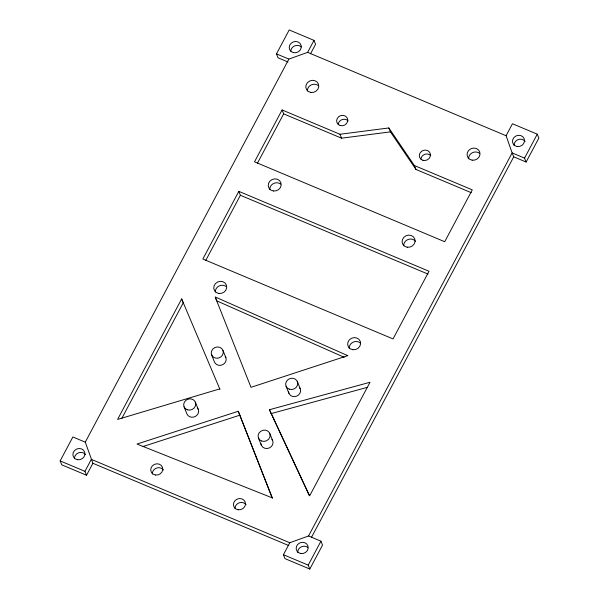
<?xml version="1.0" encoding="UTF-8"?>
<svg xmlns="http://www.w3.org/2000/svg" width="599" height="599" viewBox="0 0 599 599"><rect width="100%" height="100%" fill="white"/><g stroke="black" fill="none" stroke-linecap="round" stroke-linejoin="round"><path stroke-width="0.9" d="M92.905 463.274L86.541 475.247L61.734 464.824L60.147 460.908L72.876 436.963L85.275 442.174L92.905 463.274L288.77 545.569M287.977 61.974L278.056 57.811L276.468 53.895L289.197 29.95L314.003 40.373L315.583 44.289L310.499 53.865M85.275 442.174L288.875 59.106L307.639 52.345L314.003 40.373M86.541 475.247L84.953 471.331L91.318 459.358L289.774 542.739L308.545 535.978L512.138 152.91L506.095 135.726L512.459 123.753L537.266 134.176L538.853 138.092L526.124 162.037L513.725 156.826L512.138 152.91L524.544 158.121L526.124 162.037M219.953 389.365L181.647 298.916L117.599 419.427L219.818 388.871M238.821 191.351L202.851 259.015L393.041 338.929L429.011 271.257L238.821 191.351L240.401 195.267L428.008 274.087M282.084 109.946L254.515 161.82L444.705 241.726L472.274 189.853L414.388 165.534L388.841 127.954L339.97 134.266L282.084 109.946L283.664 113.862L341.55 138.182L390.428 131.87L415.968 169.45L471.301 192.698M121.814 418.387L183.227 302.832L181.647 298.916M205.749 260.46L240.401 195.267M257.413 163.265L283.664 113.862M308.545 535.978L320.944 541.189L322.532 545.105L309.803 569.05L284.997 558.627L283.417 554.711L289.774 542.739M311.443 537.423L513.725 156.826M309.803 569.05L308.223 565.134L320.944 541.189M524.544 158.121L537.266 134.176M238.267 411.266L136.999 444.046L272.186 497.844L238.267 411.266L272.418 498.301M143.026 446.525L239.847 415.182M269.438 409.716L370.01 382.267L309.646 495.837L269.438 409.716L309.256 495.53M271.018 413.632L367.097 387.411M307.639 52.345L506.095 135.726M276.468 53.895L288.875 59.106M60.147 460.908L84.953 471.331M283.417 554.711L308.223 565.134M344.215 357.296L216.763 300.863L215.498 297.733M414.388 165.534L415.968 169.45M388.841 127.954L390.428 131.87M339.97 134.266L341.55 138.182M297.321 381.496L300.196 388.616M286.052 386.235L288.928 393.356M269.752 433.369L272.627 440.49M258.483 438.109L261.359 445.237M223.015 350.527A6.11 5.578 -22 0 1 215.992 358.195A6.11 5.578 -22 0 1 212.787 349.075A6.11 5.578 -22 0 1 223.015 350.527L225.89 357.648M211.514 354.668L214.39 361.789A6.11 5.578 -22 0 0 222.731 364.671A6.11 5.578 -22 0 0 225.217 356.353M195.326 402.101L198.209 409.222M184.058 406.841L186.94 413.961A6.11 5.578 -22 0 0 195.469 416.372A6.11 5.578 -22 0 0 197.453 407.971M297.725 552.503A6.11 5.578 -22 0 1 301.177 546.917A6.11 5.578 -22 0 1 307.819 547.441M307.377 91.018A6.582 6.012 -22 0 1 311.091 84.998A6.582 6.012 -22 0 1 318.241 85.56M468.628 158.765A6.582 6.012 -22 0 1 472.341 152.745A6.582 6.012 -22 0 1 479.492 153.314M269.79 189.554A6.582 6.012 -22 0 1 273.503 183.534A6.582 6.012 -22 0 1 280.654 184.095M215.326 292.035A6.582 6.012 -22 0 1 219.039 286.015A6.582 6.012 -22 0 1 226.19 286.584M349.21 348.289A6.582 6.012 -22 0 1 352.923 342.269A6.582 6.012 -22 0 1 360.074 342.838M403.681 245.807A6.582 6.012 -22 0 1 408.181 239.45A6.582 6.012 -22 0 1 415.639 241.494M290.792 51.222A6.11 5.578 -22 0 1 294.708 45.891A6.11 5.578 -22 0 1 301.245 46.932M514.054 145.49A6.11 5.578 -22 0 1 518.232 139.589A6.11 5.578 -22 0 1 525.158 141.491M74.463 458.699A6.11 5.578 -22 0 1 78.649 452.799A6.11 5.578 -22 0 1 85.575 454.701M299.44 387.366A6.11 5.578 -22 0 1 296.745 396.126A6.11 5.578 -22 0 1 288.561 391.948M271.871 439.239A6.11 5.578 -22 0 1 269.176 448A6.11 5.578 -22 0 1 260.984 443.822M420.917 159.079A5.646 5.151 -22 0 1 424.803 154.34A5.646 5.151 -22 0 1 430.748 155.628M338.233 124.24A5.646 5.151 -22 0 1 342.209 119.568A5.646 5.151 -22 0 1 348.124 120.953M152.318 473.996A6.11 5.578 -22 0 1 156.504 468.089A6.11 5.578 -22 0 1 163.43 469.99M235.01 508.738A6.11 5.578 -22 0 1 239.188 502.831A6.11 5.578 -22 0 1 246.114 504.732M347.764 355.656L250.988 387.321L215.183 296.947L347.764 355.656M310.926 92.441A6.582 6.012 -22 0 0 318.488 84.182A6.582 6.012 -22 0 0 307.474 82.617A6.582 6.012 -22 0 0 310.926 92.441M472.169 160.188A6.582 6.012 -22 0 0 479.732 151.929A6.582 6.012 -22 0 0 468.718 150.364A6.582 6.012 -22 0 0 472.169 160.188M352.759 349.711A6.582 6.012 -22 0 0 360.313 341.452A6.582 6.012 -22 0 0 349.299 339.888A6.582 6.012 -22 0 0 352.759 349.711M218.867 293.458A6.582 6.012 -22 0 0 226.429 285.199A6.582 6.012 -22 0 0 215.415 283.634A6.582 6.012 -22 0 0 218.867 293.458M273.339 190.976A6.582 6.012 -22 0 0 280.901 182.717A6.582 6.012 -22 0 0 269.887 181.153A6.582 6.012 -22 0 0 273.339 190.976M407.223 247.23A6.582 6.012 -22 0 0 414.785 238.971A6.582 6.012 -22 0 0 403.771 237.406A6.582 6.012 -22 0 0 407.223 247.23M300.908 553.543A6.11 5.578 -22 0 0 307.931 545.884A6.11 5.578 -22 0 0 297.703 544.424A6.11 5.578 -22 0 0 300.908 553.543M293.488 52.645A6.11 5.578 -22 0 0 301.132 45.509A6.11 5.578 -22 0 0 291.121 43.255A6.11 5.578 -22 0 0 293.488 52.645M517.229 146.53A6.11 5.578 -22 0 0 524.252 138.871A6.11 5.578 -22 0 0 514.024 137.418A6.11 5.578 -22 0 0 517.229 146.53M422.961 160.307A5.646 5.151 -22 0 0 430.381 154.085A5.646 5.151 -22 0 0 421.314 151.51A5.646 5.151 -22 0 0 422.961 160.307M340.18 125.535A5.646 5.151 -22 0 0 347.705 119.433A5.646 5.151 -22 0 0 338.705 116.7A5.646 5.151 -22 0 0 340.18 125.535M155.5 475.037A6.11 5.578 -22 0 0 162.516 467.37A6.11 5.578 -22 0 0 152.288 465.917A6.11 5.578 -22 0 0 155.5 475.037M238.185 509.779A6.11 5.578 -22 0 0 245.208 502.112A6.11 5.578 -22 0 0 234.98 500.659A6.11 5.578 -22 0 0 238.185 509.779M77.645 459.74A6.11 5.578 -22 0 0 84.669 452.073A6.11 5.578 -22 0 0 74.441 450.62A6.11 5.578 -22 0 0 77.645 459.74M289.242 389.178A6.11 5.578 -22 0 0 297.696 382.903A6.11 5.578 -22 0 0 288.126 379.519A6.11 5.578 -22 0 0 289.242 389.178M261.673 441.051A6.11 5.578 -22 0 0 270.119 434.777A6.11 5.578 -22 0 0 260.55 431.392A6.11 5.578 -22 0 0 261.673 441.051M187.255 409.783A6.11 5.578 -22 0 0 195.701 403.509A6.11 5.578 -22 0 0 186.132 400.125A6.11 5.578 -22 0 0 187.255 409.783"/></g></svg>
